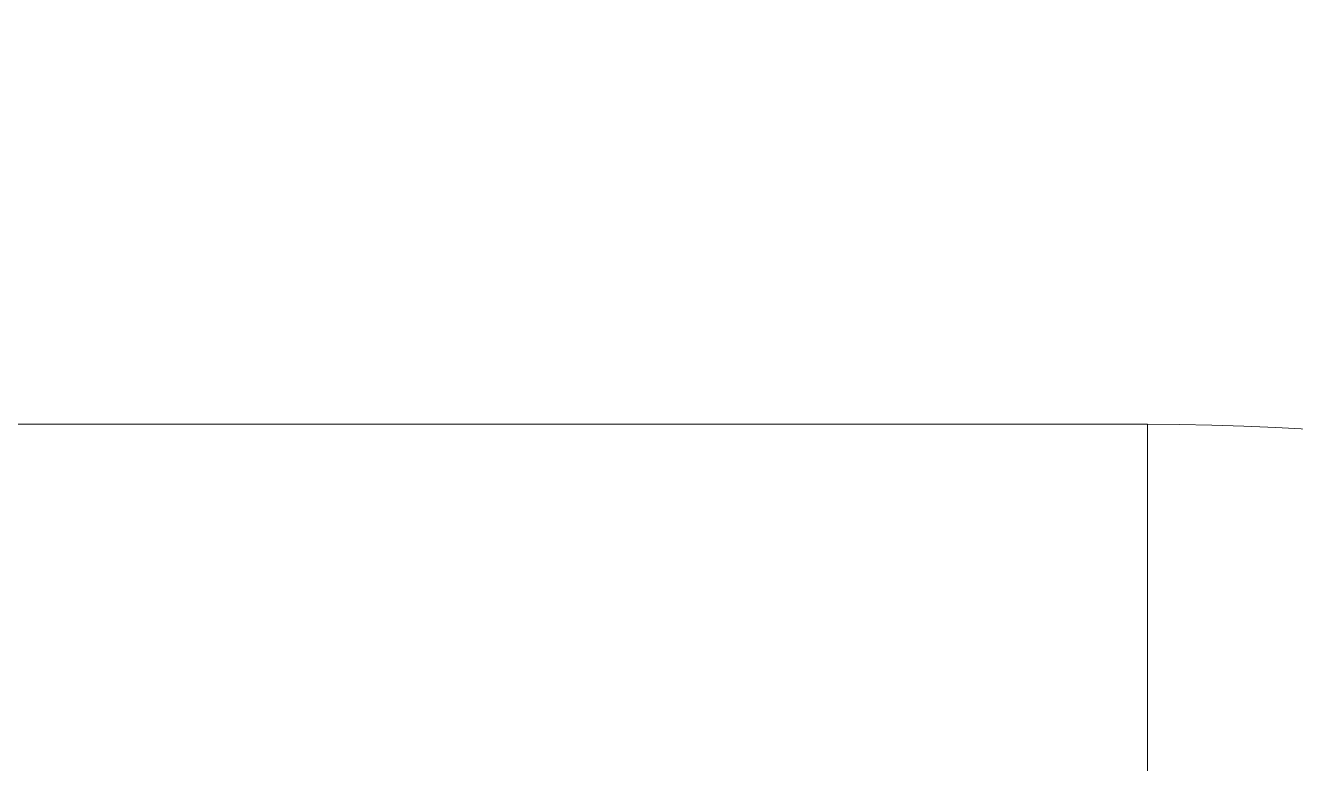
# Model space of a CAD drawing. Extents: x 14808 to 20058, y -13198 to -11680.
# Drawn here: x 16220.2781 to 16220.3545, y -12208.7543 to -12208.71 of the extents above; entities that cross this region are included whole.
import ezdxf

# ---------------------------------------------------------------- set-up
doc = ezdxf.new("R2010")
doc.units = 0
doc.header["$LTSCALE"] = 7
doc.header["$MEASUREMENT"] = 0
doc.layers.get('0').update_dxf_attribs({"color": 2, "linetype": 'CONTINUOUS'})

msp = doc.modelspace()

# ---------------------------------------------------------------- hatches: boundary and pattern name
at = {"linetype": 'Continuous', "lineweight": 0}
h = msp.add_hatch(dxfattribs=at)
h.set_pattern_fill('ANSI31', color=2, scale=0.5, angle=-90, style=0)
h.set_pattern_definition([(315, (16169.5734, -12738.675), (1.122532, 1.122532), [])])
edge = h.paths.add_edge_path(flags=0)
edge.add_line((16223.995562, -12209.720847), (16223.995562, -12207.381143))
edge.add_spline(control_points=[(16223.995562, -12207.381143), (16223.995562, -12207.359872), (16223.992829, -12207.338432), (16223.987488, -12207.317843), (16223.980448, -12207.290701), (16223.968652, -12207.264396), (16223.953056, -12207.241094), (16223.937518, -12207.217877), (16223.917782, -12207.197009), (16223.895457, -12207.180216), (16223.873178, -12207.163457), (16223.84771, -12207.1503), (16223.821146, -12207.141841), (16223.798221, -12207.134541), (16223.773981, -12207.130555), (16223.749926, -12207.130133)], knot_values=[0.00049, 0.00049, 0.00049, 0.00049, 0.000619, 0.000619, 0.000619, 0.000788, 0.000788, 0.000788, 0.000957, 0.000957, 0.000957, 0.001126, 0.001126, 0.001126, 0.001272, 0.001272, 0.001272, 0.001272], weights=[1, 1, 1, 1, 1, 1, 1, 1, 1, 1, 1, 1, 1, 1, 1, 1], degree=3, periodic=0)
edge.add_spline(control_points=[(16223.749926, -12207.130133), (16223.42215, -12207.124389), (16223.094374, -12207.118646), (16222.766599, -12207.112902), (16221.758132, -12207.09523), (16220.749666, -12207.077559), (16219.741199, -12207.059888)], knot_values=[0.015809, 0.015809, 0.015809, 0.015809, 0.017776, 0.017776, 0.017776, 0.023827, 0.023827, 0.023827, 0.023827], weights=[1, 1, 1, 1, 1, 1, 1], degree=3, periodic=0)
edge.add_spline(control_points=[(16219.741199, -12207.059888), (16219.740249, -12207.059872), (16219.739298, -12207.05985), (16219.738347, -12207.059822), (16219.721002, -12207.059319), (16219.703616, -12207.056981), (16219.686754, -12207.052884), (16219.659591, -12207.046285), (16219.633196, -12207.034894), (16219.609753, -12207.019669), (16219.586312, -12207.004444), (16219.565177, -12206.984969), (16219.548077, -12206.962859), (16219.530935, -12206.940694), (16219.517376, -12206.915273), (16219.508506, -12206.888694), (16219.499987, -12206.863171), (16219.495562, -12206.835924), (16219.495562, -12206.809018)], knot_values=[0.003023, 0.003023, 0.003023, 0.003023, 0.00308, 0.00308, 0.00308, 0.003132, 0.003132, 0.003132, 0.003299, 0.003299, 0.003299, 0.003467, 0.003467, 0.003467, 0.003635, 0.003635, 0.003635, 0.003797, 0.003797, 0.003797, 0.003797], weights=[1, 1, 1, 1, 1, 1, 1, 1, 1, 1, 1, 1, 1, 1, 1, 1, 1, 1, 1], degree=3, periodic=0)
edge.add_line((16219.495562, -12206.809018), (16219.495562, -12202.503288))
edge.add_arc((16217.495562, -12202.503288), 2, 0, 89)
edge.add_line((16217.530467, -12200.503593), (16166.486836, -12199.612623))
edge.add_arc((16166.495562, -12199.112699), 0.5, 180, 269, ccw=False)
edge.add_line((16165.995562, -12199.112699), (16165.995562, -12186.316165))
edge.add_line((16165.995562, -12186.316165), (16163.995562, -12186.316165))
edge.add_line((16163.995562, -12186.316165), (16163.995562, -12200.086669))
edge.add_arc((16164.995562, -12200.086669), 1, 180, 269)
edge.add_line((16164.97811, -12201.086517), (16217.504289, -12202.003364))
edge.add_arc((16217.495562, -12202.503288), 0.5, 0, 89, ccw=False)
edge.add_line((16217.995562, -12202.503288), (16217.995562, -12207.867218))
edge.add_spline(control_points=[(16217.995562, -12207.867218), (16217.995562, -12207.870294), (16217.995619, -12207.873371), (16217.995731, -12207.876445), (16217.99676, -12207.904614), (16218.002644, -12207.932993), (16218.012908, -12207.959246), (16218.023111, -12207.985346), (16218.037922, -12208.010057), (16218.056147, -12208.031345), (16218.074297, -12208.052547), (16218.096331, -12208.07093), (16218.120457, -12208.084964), (16218.144586, -12208.099), (16218.171472, -12208.109067), (16218.198889, -12208.114311), (16218.212816, -12208.116974), (16218.227023, -12208.118447), (16218.241199, -12208.118696)], knot_values=[0.002467, 0.002467, 0.002467, 0.002467, 0.002485, 0.002485, 0.002485, 0.002656, 0.002656, 0.002656, 0.002825, 0.002825, 0.002825, 0.002994, 0.002994, 0.002994, 0.003163, 0.003163, 0.003163, 0.003248, 0.003248, 0.003248, 0.003248], weights=[1, 1, 1, 1, 1, 1, 1, 1, 1, 1, 1, 1, 1, 1, 1, 1, 1, 1, 1], degree=3, periodic=0)
edge.add_spline(control_points=[(16218.241199, -12208.118696), (16218.621853, -12208.125384), (16219.002507, -12208.132072), (16219.383161, -12208.13876), (16219.753961, -12208.145275), (16220.124762, -12208.15179), (16220.495562, -12208.158305)], knot_values=[0.011479, 0.011479, 0.011479, 0.011479, 0.013763, 0.013763, 0.013763, 0.015988, 0.015988, 0.015988, 0.015988], weights=[1, 1, 1, 1, 1, 1, 1], degree=3, periodic=0)
edge.add_line((16220.495562, -12208.158305), (16220.495562, -12209.720847))
edge.add_line((16220.495562, -12209.720847), (16223.995562, -12209.720847))

# ---------------------------------------------------------------- linework, layer by layer
at = {"color": 7, "linetype": 'Continuous', "lineweight": 15}
msp.add_line((16220.345562, -12208.733921), (16220.195562, -12208.733921), dxfattribs=at)
at = {"color": 8, "linetype": 'Continuous', "lineweight": 15}
msp.add_line((16220.345562, -12208.76064), (16220.345562, -12208.733921), dxfattribs=at)
at = {"color": 7, "linetype": 'Continuous', "lineweight": 15}
msp.add_arc((16220.345562, -12208.883921), 0.15, 0, 90, dxfattribs=at)

doc.saveas('drawing.dxf')
